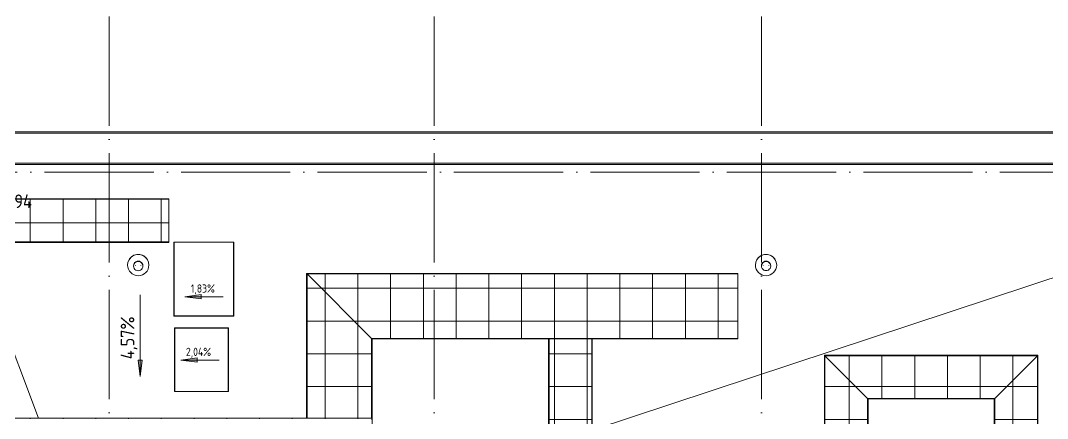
# Model space of a CAD drawing. Header units: millimetres. Extents: x -88595 to 880822, y -1054509 to -148035.
# Drawn here: x 538388 to 557199, y -240357 to -233074 of the extents above; entities that cross this region are included whole.
import ezdxf

# ---------------------------------------------------------------- set-up
doc = ezdxf.new("R2010")
doc.units = ezdxf.units.MM
doc.linetypes.add('ADSK_Линия сетки', pattern=[25, 20, -2.5, 0, -2.5])
for name, color, linetype, lineweight in [('Крыша', 7, 'Continuous', 9), ('Оборудование', 7, 'Continuous', 18), ('Ограждение', 7, 'Continuous', 9), ('Оси', 7, 'Continuous', 9), ('Отметки', 7, 'Continuous', 9), ('Размеры', 7, 'Continuous', 9), ('Стены внутренние', 7, 'Continuous', 18)]:
    doc.layers.add(name, color=color, linetype=linetype, lineweight=lineweight)
doc.styles.add('GOST Common_2', font='GOST_Common.ttf', dxfattribs={"width": 0.9, "height": 350})
doc.styles.add('GOST Common_5', font='GOST_Common.ttf', dxfattribs={"width": 0.9, "height": 5})
pattern_1 = [(0, (553288, 663825.2), (0, 600), []), (90, (553288, 663825.2), (-424.264, 3e-14), [])]
pattern_2 = [(0, (548766.5, 663825.2), (0, 600), []), (90, (548766.5, 663825.2), (-600, 4e-14), [])]

# ---------------------------------------------------------------- blocks, each defined once
blk = doc.blocks.new('Кровля')
at = {"layer": 'Ограждение'}
h = blk.add_hatch(dxfattribs=at)
h.set_pattern_fill('FP_37', color=256, style=0, pattern_type=2)
h.set_pattern_definition([(0, (548766.5, 677320.8), (0, 424.264), []), (90, (548766.5, 677320.8), (-600, 4e-14), [])])
h.paths.add_polyline_path([(552671, 690092), (553371, 690092), (553371, 690102), (549251, 690102), (549261, 690092), (552662, 690092)])
h = blk.add_hatch(dxfattribs=at)
h.set_pattern_fill('FP_18', color=256, style=0, pattern_type=2)
h.set_pattern_definition(pattern_2)
h.paths.add_polyline_path([(551858, 689312), (553371, 689312), (553371, 690092), (549261, 690092), (550041, 689312), (551732, 689312)])
h = blk.add_hatch(dxfattribs=at)
h.set_pattern_fill('FP_38', color=256, style=0, pattern_type=2)
h.set_pattern_definition([(0, (548766.5, 676206.8), (0, 424.264), []), (90, (548766.5, 676206.8), (-600, 4e-14), [])])
h.paths.add_polyline_path([(553371, 689302), (553371, 689312), (550041, 689312), (550051, 689302), (553221, 689302)])
h = blk.add_hatch(dxfattribs=at)
h.set_pattern_fill('FP_22', color=256, style=0, pattern_type=2)
h.set_pattern_definition([(0, (551974, 663825.2), (0, 600), []), (90, (551974, 663825.2), (-424.264, 3e-14), [])])
h.paths.add_polyline_path([(555906, 686085), (555906, 688725), (555896, 688735), (555896, 686085)])
h = blk.add_hatch(dxfattribs=at)
h.set_pattern_fill('FP_29', color=256, style=0, pattern_type=2)
h.set_pattern_definition([(0, (548766.5, 676637.3), (0, 424.264), []), (90, (548766.5, 676637.3), (-600, 4e-14), [])])
h.paths.add_polyline_path([(563082, 688725), (563796, 688725), (563796, 688735), (555896, 688735), (555906, 688725), (562710, 688725)])
h = blk.add_hatch(dxfattribs=at)
h.set_pattern_fill('FP_18', color=256, style=0, pattern_type=2)
h.set_pattern_definition(pattern_2)
h.paths.add_polyline_path([(555906, 686085), (557086, 686085), (557086, 687545), (555906, 688725), (555906, 686247)])
h = blk.add_hatch(dxfattribs=at)
h.set_pattern_fill('FP_18', color=256, style=0, pattern_type=2)
h.set_pattern_definition(pattern_2)
h.paths.add_polyline_path([(557086, 687545), (563796, 687545), (563796, 688725), (555906, 688725), (556586, 688045)])
h = blk.add_hatch(dxfattribs=at)
h.set_pattern_fill('FP_23', color=256, style=0, pattern_type=2)
h.set_pattern_definition(pattern_1)
h.paths.add_polyline_path([(557096, 686085), (557096, 687535), (557086, 687545), (557086, 686085)])
h = blk.add_hatch(dxfattribs=at)
h.set_pattern_fill('FP_30', color=256, style=0, pattern_type=2)
h.set_pattern_definition([(0, (548766.5, 675323.3), (0, 424.264), []), (90, (548766.5, 675323.3), (-600, 4e-14), [])])
h.paths.add_polyline_path([(563796, 687535), (563796, 687545), (557086, 687545), (557096, 687535), (563641, 687535)])
h = blk.add_hatch(dxfattribs=at)
h.set_pattern_fill('FP_139', color=256, style=0, pattern_type=2)
h.set_pattern_definition([(0, (557095.24, 663825.2), (0, 600), []), (90, (557095.24, 663825.2), (-424.264, 3e-14), [])])
h.paths.add_polyline_path([(560338, 683395), (560338, 687535), (560328, 687535), (560328, 683395)])
h = blk.add_hatch(dxfattribs=at)
h.set_pattern_fill('FP_18', color=256, style=0, pattern_type=2)
h.set_pattern_definition(pattern_2)
h.paths.add_polyline_path([(561118, 683395), (561118, 687535), (560338, 687535), (560338, 683395), (560849, 683395)])
h = blk.add_hatch(dxfattribs=at)
h.set_pattern_fill('FP_138', color=256, style=0, pattern_type=2)
h.set_pattern_definition([(0, (552399.24, 663825.2), (0, 600), []), (90, (552399.24, 663825.2), (-424.264, 3e-14), [])])
h.paths.add_polyline_path([(561128, 683395), (561128, 687535), (561118, 687535), (561118, 683395)])
h = blk.add_hatch(dxfattribs=at)
h.set_pattern_fill('FP_39', color=256, style=0, pattern_type=2)
h.set_pattern_definition([(0, (548766.5, 675888.57), (0, 424.264), []), (90, (548766.5, 675888.6), (-600, 4e-14), [])])
h.paths.add_polyline_path([(569037, 687228), (569282, 687228), (569292, 687238), (565379, 687238), (565389, 687228), (568665, 687228)])
h = blk.add_hatch(dxfattribs=at)
h.set_pattern_fill('FP_44', color=256, style=0, pattern_type=2)
h.set_pattern_definition([(0, (556715.9, 663825.2), (0, 600), []), (90, (556715.9, 663825.2), (-424.264, 3e-14), [])])
h.paths.add_polyline_path([(565389, 683395), (565389, 687228), (565379, 687238), (565379, 683395)])
h = blk.add_hatch(dxfattribs=at)
h.set_pattern_fill('FP_18', color=256, style=0, pattern_type=2)
h.set_pattern_definition(pattern_2)
h.paths.add_polyline_path([(568321, 686448), (568502, 686448), (569282, 687228), (565389, 687228), (566169, 686448), (568292, 686448)])
h = blk.add_hatch(dxfattribs=at)
h.set_pattern_fill('FP_18', color=256, style=0, pattern_type=2)
h.set_pattern_definition(pattern_2)
h.paths.add_polyline_path([(565501, 683395), (566169, 683395), (566169, 686448), (565389, 687228), (565389, 683395)])
h = blk.add_hatch(dxfattribs=at)
h.set_pattern_fill('FP_18', color=256, style=0, pattern_type=2)
h.set_pattern_definition(pattern_2)
h.paths.add_polyline_path([(568502, 683395), (569282, 683395), (569282, 687228), (568502, 686448), (568502, 683401)])
h = blk.add_hatch(dxfattribs=at)
h.set_pattern_fill('FP_41', color=256, style=0, pattern_type=2)
h.set_pattern_definition([(0, (559386.1, 663825.2), (0, 600), []), (90, (559386.08, 663825.2), (-424.264, 3e-14), [])])
h.paths.add_polyline_path([(569292, 683395), (569292, 687238), (569282, 687228), (569282, 683395)])
h = blk.add_hatch(dxfattribs=at)
h.set_pattern_fill('FP_40', color=256, style=0, pattern_type=2)
h.set_pattern_definition([(0, (548766.5, 674774.57), (0, 424.264), []), (90, (548766.5, 674774.6), (-600, 4e-14), [])])
h.paths.add_polyline_path([(567920, 686438), (568492, 686438), (568502, 686448), (566169, 686448), (566179, 686438), (567548, 686438)])
h = blk.add_hatch(dxfattribs=at)
h.set_pattern_fill('FP_43', color=256, style=0, pattern_type=2)
h.set_pattern_definition([(0, (557829.9, 663825.2), (0, 600), []), (90, (557829.9, 663825.2), (-424.264, 3e-14), [])])
h.paths.add_polyline_path([(566179, 683395), (566179, 686438), (566169, 686448), (566169, 683395)])
h = blk.add_hatch(dxfattribs=at)
h.set_pattern_fill('FP_42', color=256, style=0, pattern_type=2)
h.set_pattern_definition([(0, (558272.1, 663825.2), (0, 600), []), (90, (558272.08, 663825.2), (-424.264, 3e-14), [])])
h.paths.add_polyline_path([(568502, 683395), (568502, 686448), (568492, 686438), (568492, 683395)])
h = blk.add_hatch(dxfattribs=at)
h.set_pattern_fill('FP_21', color=256, style=0, pattern_type=2)
h.set_pattern_definition([(0, (548766.5, 675312.3), (0, 424.264), []), (90, (548766.5, 675312.3), (-600, 4e-14), [])])
h.paths.add_polyline_path([(550802, 686075), (557086, 686075), (557096, 686085), (550051, 686085), (550041, 686075), (550616, 686075)])
h.paths.add_polyline_path([(546246, 686075), (549261, 686075), (549251, 686085), (546246, 686085), (546236, 686075)])
h = blk.add_hatch(dxfattribs=at)
h.set_pattern_fill('FP_23', color=256, style=0, pattern_type=2)
h.set_pattern_definition(pattern_1)
h.paths.add_polyline_path([(557086, 683385), (557096, 683395), (557096, 686085), (557086, 686075), (557086, 683395)])
at = {"layer": 'Размеры'}
for points in [[(553664, 688307), (553964, 688267), (553964, 688346)], [(553664, 688307), (553964, 688267), (553964, 688346)], [(553593, 687148), (553893, 687108), (553893, 687187)], [(552847, 686845), (552886, 687145), (552807, 687145)]]:
    blk.add_hatch(color=256, dxfattribs=at).paths.add_polyline_path(points)
at = {"layer": 'Крыша'}
for p, q in [((575863, 690731), (561128, 685868)), ((553468, 687957), (553468, 689304)), ((553468, 689304), (554558, 689304)), ((554558, 689304), (554558, 687957)), ((550983, 686085), (550051, 688555)), ((554558, 687957), (553468, 687957)), ((553480, 686575), (553480, 687735)), ((553480, 687735), (554460, 687735)), ((554460, 687735), (554460, 686575)), ((554460, 686575), (553480, 686575))]:
    blk.add_line(p, q, dxfattribs=at)
at = {"layer": 'Оборудование'}
for p, q in [((552616, 688887), (552616, 688887)), ((552726, 688874), (552726, 688869)), ((552761, 688878), (552761, 688874)), ((552861, 688874), (552861, 688878)), ((552896, 688869), (552896, 688874)), ((553006, 688887), (553006, 688887)), ((564116, 688888), (564116, 688888)), ((564226, 688875), (564226, 688870)), ((564261, 688879), (564261, 688875)), ((564361, 688875), (564361, 688879)), ((564396, 688870), (564396, 688875)), ((564506, 688888), (564506, 688888))]:
    blk.add_line(p, q, dxfattribs=at)
for centre, major_axis, start_param, end_param in [((552811, 688887), (195, 0), 0, 3.141593), ((552811, 688887), (195, 0), 0.483322, 2.658271), ((564311, 688888), (195, 0), 0, 3.141593), ((564311, 688888), (195, 0), 0.483322, 2.658271), ((552811, 688887), (195, 0), 3.141593, 6.283185), ((552811, 688874), (85, 0), 0, 3.141593), ((552811, 688869), (85, 0), 0, 3.141593), ((552811, 688869), (-85, 0), 0, 3.141593), ((564311, 688888), (195, 0), 3.141593, 6.283185), ((564311, 688875), (85, 0), 0, 3.141593), ((564311, 688870), (85, 0), 0, 3.141593), ((564311, 688870), (-85, 0), 0, 3.141593)]:
    blk.add_ellipse(centre, major_axis=major_axis, ratio=0.999176, start_param=start_param, end_param=end_param, dxfattribs=at)
at = {"layer": 'Ограждение'}
for p, q in [((576769, 691324), (521692, 691324)), ((576748, 691302), (521714, 691302)), ((576198, 690752), (522264, 690752)), ((576176, 690731), (522285, 690731)), ((549251, 690102), (553371, 690102)), ((549261, 690092), (553371, 690092)), ((553371, 690102), (553371, 690092)), ((553371, 690092), (553371, 689312)), ((550041, 689312), (553371, 689312)), ((550051, 689302), (553371, 689302)), ((553371, 689312), (553371, 689302)), ((555896, 686085), (555896, 688735)), ((555906, 688725), (555896, 688735)), ((555896, 688735), (563796, 688735)), ((555906, 686085), (555906, 688725)), ((557086, 687545), (555906, 688725)), ((555906, 688725), (563796, 688725)), ((563796, 688735), (563796, 688725)), ((563796, 688725), (563796, 687545)), ((557086, 686085), (557086, 687545)), ((557096, 687535), (557086, 687545)), ((557086, 687545), (563796, 687545)), ((563796, 687545), (563796, 687535)), ((557096, 686085), (557096, 687535)), ((557096, 687535), (560328, 687535)), ((560328, 687535), (560338, 687535)), ((560328, 687535), (560328, 683395)), ((560338, 687535), (561118, 687535)), ((560338, 687535), (560338, 683395)), ((561118, 687535), (561128, 687535)), ((561118, 687535), (561118, 683395)), ((561128, 687535), (563796, 687535)), ((561128, 687535), (561128, 683395)), ((565379, 687238), (569292, 687238)), ((565379, 687238), (565389, 687228)), ((565379, 687238), (565379, 683395)), ((565389, 687228), (569282, 687228)), ((565389, 687228), (566169, 686448)), ((565389, 687228), (565389, 683395)), ((568502, 686448), (569282, 687228)), ((569282, 687228), (569292, 687238)), ((569282, 687228), (569282, 683395)), ((569292, 687238), (569292, 683395)), ((566169, 686448), (568502, 686448)), ((566169, 686448), (566179, 686438)), ((566169, 686448), (566169, 683395)), ((566179, 686438), (568492, 686438)), ((566179, 686438), (566179, 683395)), ((568492, 686438), (568502, 686448)), ((568492, 686438), (568492, 683395)), ((568502, 686448), (568502, 683395)), ((555896, 686085), (550051, 686085)), ((555906, 686085), (555896, 686085)), ((557086, 686085), (555906, 686085)), ((557086, 686075), (557096, 686085)), ((557096, 686085), (557086, 686085)), ((557096, 683395), (557096, 686085))]:
    blk.add_line(p, q, dxfattribs=at)
at = {"layer": 'Оси', "linetype": 'ADSK_Линия сетки', "ltscale": 100}
for p, q in [((552281, 695936), (552281, 629959)), ((558231, 695936), (558231, 631229)), ((564231, 695936), (564231, 631229)), ((580596, 690585), (508358, 690585))]:
    blk.add_line(p, q, dxfattribs=at)
at = {"layer": 'Размеры', "lineweight": 20}
for p, q in [((552847, 688345), (552847, 686845)), ((554364, 688307), (553664, 688307)), ((554364, 688307), (553664, 688307)), ((554293, 687148), (553593, 687148))]:
    blk.add_line(p, q, dxfattribs=at)
at = {"layer": 'Размеры'}
for p, q in [((553964, 688346), (553664, 688307)), ((553964, 688346), (553664, 688307)), ((553664, 688307), (553964, 688267)), ((553664, 688307), (553964, 688267)), ((553964, 688267), (553964, 688346)), ((553964, 688267), (553964, 688346)), ((553893, 687187), (553593, 687148)), ((553893, 687108), (553893, 687187)), ((552886, 687145), (552807, 687145)), ((552807, 687145), (552847, 686845)), ((552847, 686845), (552886, 687145)), ((553593, 687148), (553893, 687108))]:
    blk.add_line(p, q, dxfattribs=at)
at = {"layer": 'Стены внутренние'}
for p, q in [((553466, 687955), (553466, 689306)), ((553466, 689306), (554560, 689306)), ((554560, 689306), (554560, 687955)), ((554560, 687955), (553466, 687955)), ((553478, 687737), (554462, 687737)), ((553478, 686573), (553478, 687737)), ((554462, 687737), (554462, 686573)), ((554462, 686573), (553478, 686573))]:
    blk.add_line(p, q, dxfattribs=at)
at = {"layer": 'Отметки', "style": 'GOST Common_2', "width": 0.9}
blk.add_text('+10,394', height=250, dxfattribs=at).set_placement((549918, 689930))
at = {"layer": 'Размеры', "width": 0.9}
for s, height, rotation, style, p in [('1,83%%%', 150, 360, 'GOST Common_5', (553775, 688383)), ('1,83%%%', 150, 360, 'GOST Common_5', (553775, 688383)), ('4,57%%%', 250, 90, 'GOST Common_2', (552740, 687165)), ('2,04%%%', 150, 360, 'GOST Common_5', (553685, 687224))]:
    blk.add_text(s, height=height, rotation=rotation, dxfattribs=dict(at, style=style)).set_placement(p)

msp = doc.modelspace()

# ---------------------------------------------------------------- block references
at = {"layer": 'Оборудование', "color": 5, "true_color": 0x0000ff}
msp.add_blockref('Кровля', (-12267, -926437), dxfattribs=at)

doc.saveas('drawing.dxf')
